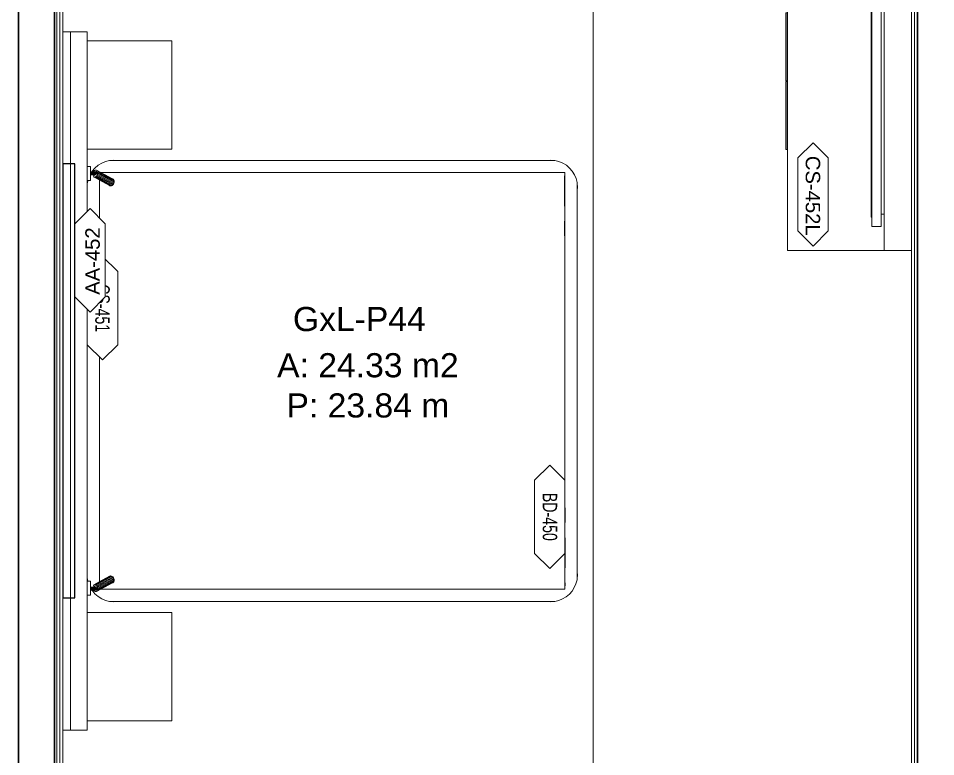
# Model space of a CAD drawing. Header units: centimetres. Extents: x 118932 to 154602, y -32682 to -23521.
# Drawn here: x 128269.2 to 128649.7, y -25759.6 to -25453.5 of the extents above; entities that cross this region are included whole.
import ezdxf
from ezdxf.enums import TextEntityAlignment as Align

# ---------------------------------------------------------------- set-up
doc = ezdxf.new("R2010")
doc.units = ezdxf.units.CM
doc.header["$LTSCALE"] = 50
doc.header["$MEASUREMENT"] = 0
doc.linetypes.add('HIDDEN', pattern=[0.375, 0.25, -0.125])
for name, color, linetype, lineweight, true_color in [('GEN_00_BL_Yazı', 7, 'Continuous', 0, 0x4f5250), ('GEN_00_BL_Ölçü Dış', 7, 'Continuous', 5, 0x766a5e), ('GEN_02_TF_Mobilya', 7, 'Continuous', 5, 0x745e3d), ('GEN_05_ML_Alçıpan_giydirme', 7, 'Continuous', 18, 0x7ebab5), ('KALACAK DUVARLAR', 7, 'Continuous', 30, 0x005387)]:
    doc.layers.add(name, color=color, linetype=linetype, lineweight=lineweight, true_color=true_color)
doc.layers.add('GEN_02_TF_Halı', color=7, linetype='Continuous', lineweight=5, true_color=0x903373, transparency=0.8)
doc.styles.add('ARIAL', font='arial.ttf')
doc.styles.add('Arial_6', font='arial.ttf', dxfattribs={"height": 59.5325})

# ---------------------------------------------------------------- blocks, each defined once
blk = doc.blocks.new('level -1 d blok duvarlar')
at = {"layer": 'GEN_05_ML_Alçıpan_giydirme', "elevation": 0}
for points in [[(-1040, -16.48), (-1118.06, -16.48), (-1118.06, -819.81), (-885.56, -819.81)], [(-1038.75, -16.52), (-1038.75, -17.73), (-1116.81, -17.73), (-1116.81, -818.56), (-885.56, -818.56)], [(-1037.5, -16.52), (-1037.5, -18.98), (-1115.56, -18.98), (-1115.56, -817.31), (-885.56, -817.31)], [(-761, -847.31), (-771.06, -847.31), (-771.06, -820.2), (-763.56, -820.2), (-763.51, -18.98), (-842.49, -18.98), (-842.49, -16.52)], [(-841.24, -16.52), (-841.24, -17.73), (-762.26, -17.73), (-762.31, -821.45), (-769.81, -821.45), (-769.81, -846.06), (-761, -846.06)], [(-840, -16.48), (-761.01, -16.48), (-761.06, -822.7), (-768.56, -822.7), (-768.56, -844.81), (-761, -844.81)]]:
    blk.add_lwpolyline(points, dxfattribs=at)
blk = doc.blocks.new('KALACAK DUVARLAR LEVEL -1 D BLOK')
at = {"layer": 'KALACAK DUVARLAR', "elevation": 0}
for points in [[(-490.94, 1352.41), (-475.94, 1352.41), (-475.94, 549.96), (-490.94, 549.96)], [(-117.94, 1352.39), (-102.94, 1352.39), (-102.94, 530.08), (-117.94, 530.08)]]:
    blk.add_lwpolyline(points, close=True, dxfattribs=at)
blk = doc.blocks.new('FFE-Tag')
at = {"color": 0}
blk.add_wipeout([(-8.76, 0), (-6.19, 2.57), (6.19, 2.57), (8.76, 0), (6.19, -2.57), (-6.19, -2.57)], dxfattribs=at).dxf.layer = 'GEN_00_BL_Yazı'
at = {"layer": 'GEN_00_BL_Yazı', "color": 0}
for p, q in [((-8.76, 0), (-6.19, 2.57)), ((6.19, 2.57), (-6.19, 2.57)), ((8.76, 0), (6.19, 2.57)), ((-8.76, 0), (-6.19, -2.57)), ((8.76, 0), (6.19, -2.57)), ((-6.19, -2.57), (6.19, -2.57))]:
    blk.add_line(p, q, dxfattribs=at)
blk = doc.blocks.new('CS-452L')
at = {"layer": 'GEN_00_BL_Yazı', "xscale": 2.448801272789173, "yscale": 2.448801272789173, "zscale": 2.448801272789173}
blk.add_blockref('FFE-Tag', (0, 0), dxfattribs=at)
at = {"layer": 'GEN_00_BL_Yazı', "insert": (-16, 2.92), "char_height": 6, "attachment_point": 1, "style": 'Arial_6'}
blk.add_mtext('CS-452L', dxfattribs=at)
blk = doc.blocks.new('*U753')
at = {"layer": 'GEN_02_TF_Mobilya'}
for points in [[(86.7, 396.2), (368.2, 396.2), (368.2, 390.4), (86.7, 390.4)], [(371.1, 396.2), (652.5, 396.2), (652.5, 390.4), (371.1, 390.4)], [(-497.5, -125), (1070.9, -125), (1070.9, -10.7), (-497.5, -10.7)], [(-356.8, -4.3), (-293.3, -4.3), (-293.3, -10.7), (-356.8, -10.7)]]:
    blk.add_lwpolyline(points, close=True, dxfattribs=at)
blk.add_lwpolyline([(-214.9, 313.1), (-1431, 313.1), (-1431, -125), (-497.5, -125), (-497.5, -10.7), (-90.5, -10.7)], dxfattribs=at)
at = {"layer": 'GEN_02_TF_Mobilya', "linetype": 'HIDDEN'}
blk.add_lwpolyline([(-90.5, -10.7), (-90.5, 313.1), (-214.9, 313.1)], dxfattribs=at)
at = {"layer": 'GEN_02_TF_Mobilya'}
blk.add_circle((-1361.1, -80.6), 26, dxfattribs=at)
at = {"xscale": -9.99999999999993, "yscale": 9.99999999999993, "zscale": 9.99999999999993, "rotation": 180}
blk.add_blockref('CS-452L', (839, 283.3, 0), dxfattribs=at)
at = {"layer": 'GEN_02_TF_Mobilya'}
blk.add_lwpolyline([(-214.9, 389.3), (1070.9, 389.3), (1070.9, -10.7), (-214.9, -10.7)], close=True, dxfattribs=at)
blk = doc.blocks.new('EQ-456_TV 50_12554900-TypeF')
at = {"layer": 'GEN_02_TF_Mobilya'}
for p, q in [((520.7, 0), (-406.4, 0)), ((-406.4, 0), (-406.4, -11.9)), ((520.7, -11.9), (520.7, 0)), ((-406.4, -11.9), (-457.2, -11.9)), ((-457.2, -11.9), (-457.2, -50)), ((-406.4, -11.9), (520.7, -11.9)), ((571.5, -11.9), (520.7, -11.9)), ((571.5, -50), (571.5, -11.9)), ((-457.2, -50), (-419.1, -50)), ((-419.1, -50), (-419.1, -53.175)), ((-419.1, -50), (533.4, -50)), ((-419.1, -53.175), (533.4, -53.175)), ((533.4, -53.175), (533.4, -50)), ((533.4, -50), (571.5, -50))]:
    blk.add_line(p, q, dxfattribs=at)
blk = doc.blocks.new('CS-450_1 Headboard Unit _ A-01 - CS-450_1 Headboard Unit _ A-01_3-14660314-TYPE A-01 - MODEL ROOM')
at = {"layer": 'GEN_02_TF_Mobilya'}
for p, q in [((947.5, -24.2), (947.5, -36.9)), ((947.5, -24.2), (947.5, -36.9)), ((947.5, -36.9), (1005.9, -36.9)), ((1005.9, -36.9), (947.5, -36.9)), ((969.6, -59.5), (969.6, -36.9)), ((969.6, -36.9), (969.6, -59.5)), ((969.8, -36.9), (969.8, -63.1)), ((969.8, -63.1), (969.8, -36.9)), ((970.4, -63.3), (970.4, -36.9)), ((970.4, -36.9), (970.4, -63.3)), ((971.3, -63.5), (971.3, -36.9)), ((971.3, -63.5), (971.3, -36.9)), ((972.6, -63.8), (972.6, -36.9)), ((972.6, -36.9), (972.6, -63.8)), ((974, -36.9), (974, -64.2)), ((974, -64.2), (974, -36.9)), ((975.6, -64.5), (975.6, -36.9)), ((975.6, -36.9), (975.6, -64.5)), ((977.1, -36.9), (977.1, -64.9)), ((977.1, -64.9), (977.1, -36.9)), ((978.6, -63.2), (978.6, -36.9)), ((978.6, -36.9), (978.6, -63.2)), ((979.8, -36.9), (979.8, -61.2)), ((979.8, -36.9), (979.8, -61.2)), ((980.8, -36.9), (980.8, -59.6)), ((980.8, -59.6), (980.8, -36.9)), ((981.4, -58.6), (981.4, -36.9)), ((981.4, -36.9), (981.4, -58.6)), ((981.6, -58.3), (981.6, -36.9)), ((981.6, -36.9), (981.6, -58.3)), ((1005.9, -36.9), (1005.9, -24.2)), ((1005.9, -36.9), (1005.9, -24.2)), ((963.4, -56.5), (962.9, -59.6)), ((963.4, -56.5), (962.9, -59.6)), ((962.9, -59.6), (963.4, -62.5)), ((962.9, -59.6), (963.4, -62.5)), ((964.8, -53.5), (963.4, -56.5)), ((964.8, -53.5), (963.4, -56.5)), ((999, -128.3), (963.4, -62.5)), ((999, -128.3), (963.4, -62.5)), ((964.8, -64.9), (963.4, -62.5)), ((963.4, -62.5), (964.8, -64.9)), ((967, -50.6), (964.8, -53.5)), ((967, -50.6), (964.8, -53.5)), ((964.8, -64.9), (967.1, -66.8)), ((964.8, -64.9), (1000.4, -130.7)), ((964.8, -64.9), (1000.4, -130.7)), ((964.8, -64.9), (967.1, -66.8)), ((967, -50.6), (969.6, -48.4)), ((969.6, -48.4), (967, -50.6)), ((1002.6, -132.6), (967.1, -66.8)), ((1002.6, -132.6), (967.1, -66.8)), ((970, -67.9), (967.1, -66.8)), ((967.1, -66.8), (970, -67.9)), ((967.6, -62.6), (969.3, -59.9)), ((967.6, -62.6), (969.3, -59.9)), ((977.5, -65), (967.6, -62.6)), ((977.5, -65), (967.6, -62.6)), ((969.6, -63.1), (969.6, -60)), ((969.6, -60), (969.6, -63.1)), ((970, -67.9), (1005.6, -133.7)), ((970, -67.9), (1005.6, -133.7)), ((973.5, -68.3), (970, -67.9)), ((970, -67.9), (973.5, -68.3)), ((977.1, -67.9), (973.5, -68.3)), ((977.1, -67.9), (973.5, -68.3)), ((1009, -134.1), (973.5, -68.3)), ((1009, -134.1), (973.5, -68.3)), ((980.8, -66.6), (977.1, -67.9)), ((980.8, -66.6), (977.1, -67.9)), ((1012.7, -133.6), (977.1, -67.9)), ((977.1, -67.9), (1012.7, -133.6)), ((986.9, -49.6), (977.5, -65)), ((977.5, -65), (986.9, -49.6)), ((980.8, -66.6), (984.2, -64.7)), ((984.2, -64.7), (980.8, -66.6)), ((980.8, -66.6), (1016.3, -132.4)), ((980.8, -66.6), (1016.3, -132.4)), ((981.6, -55.6), (982.3, -57.1)), ((982.3, -57.1), (981.6, -55.6)), ((987.1, -62.2), (984.2, -64.7)), ((984.2, -64.7), (987.1, -62.2)), ((1019.7, -130.5), (984.2, -64.7)), ((984.2, -64.7), (1019.7, -130.5)), ((986.9, -49.6), (990.8, -50.6)), ((990.8, -50.6), (986.9, -49.6)), ((987.1, -62.2), (989.4, -59.3)), ((989.4, -59.3), (987.1, -62.2)), ((987.1, -62.2), (1022.7, -128)), ((1022.7, -128), (987.1, -62.2)), ((990.8, -56.3), (989.4, -59.3)), ((990.8, -56.3), (989.4, -59.3)), ((1024.9, -125.1), (989.4, -59.3)), ((1024.9, -125.1), (989.4, -59.3)), ((991.3, -53.2), (990.8, -50.6)), ((990.8, -50.6), (1001.4, -70.2)), ((991.3, -53.2), (990.8, -50.6)), ((1001.4, -70.2), (990.8, -50.6)), ((990.8, -56.3), (991.3, -53.2)), ((991.3, -53.2), (990.8, -56.3)), ((990.8, -56.3), (1026.3, -122)), ((990.8, -56.3), (1026.3, -122)), ((1026.8, -119), (991.3, -53.2)), ((1026.8, -119), (991.3, -53.2)), ((1001.7, -70.7), (1001.4, -70.2)), ((1001.7, -70.7), (1001.4, -70.2)), ((1001.9, -71.1), (1001.7, -70.7)), ((1001.9, -71.1), (1001.7, -70.7)), ((1002, -71.2), (1001.9, -71.1)), ((1002, -71.2), (1001.9, -71.1)), ((1026.3, -116.1), (1002, -71.2)), ((1002, -71.2), (1026.3, -116.1)), ((999, -128.3), (1000.4, -130.7)), ((999, -128.3), (1000.4, -130.7)), ((999.3, -128.9), (999.9, -130.1)), ((999.9, -130.1), (999.3, -128.9)), ((999.9, -130.1), (1001.4, -132.5)), ((999.9, -130.1), (1001.4, -132.5)), ((1002.6, -132.6), (1000.4, -130.7)), ((1000.4, -130.7), (1002.6, -132.6)), ((1000.5, -131), (1001.4, -132.5)), ((1001.4, -132.5), (1000.5, -131)), ((1002.8, -132.9), (1000.5, -131)), ((1002.8, -132.9), (1000.5, -131)), ((1001.4, -132.5), (1003.6, -134.4)), ((1001.4, -132.5), (1003.6, -134.4)), ((1002.6, -132.6), (1005.6, -133.7)), ((1002.6, -132.6), (1005.6, -133.7)), ((1002.8, -132.9), (1003.6, -134.4)), ((1003.6, -134.4), (1002.8, -132.9)), ((1005.7, -134), (1002.8, -132.9)), ((1002.8, -132.9), (1005.7, -134)), ((1003.6, -134.4), (1006.6, -135.5)), ((1003.6, -134.4), (1006.6, -135.5)), ((1009, -134.1), (1005.6, -133.7)), ((1009, -134.1), (1005.6, -133.7)), ((1005.7, -134), (1006.6, -135.5)), ((1006.6, -135.5), (1005.7, -134)), ((1009.2, -134.4), (1005.7, -134)), ((1009.2, -134.4), (1005.7, -134)), ((1006.6, -135.5), (1010, -135.9)), ((1010, -135.9), (1006.6, -135.5)), ((1009, -134.1), (1012.7, -133.6)), ((1012.7, -133.6), (1009, -134.1)), ((1009.2, -134.4), (1012.8, -133.9)), ((1012.8, -133.9), (1009.2, -134.4)), ((1009.2, -134.4), (1010, -135.9)), ((1009.2, -134.4), (1010, -135.9)), ((1013.7, -135.5), (1010, -135.9)), ((1013.7, -135.5), (1010, -135.9)), ((1012.7, -133.6), (1016.3, -132.4)), ((1016.3, -132.4), (1012.7, -133.6)), ((1016.5, -132.7), (1012.8, -133.9)), ((1016.5, -132.7), (1012.8, -133.9)), ((1013.7, -135.5), (1012.8, -133.9)), ((1013.7, -135.5), (1012.8, -133.9)), ((1013.7, -135.5), (1017.3, -134.2)), ((1013.7, -135.5), (1017.3, -134.2)), ((1019.7, -130.5), (1016.3, -132.4)), ((1019.7, -130.5), (1016.3, -132.4)), ((1019.9, -130.8), (1016.5, -132.7)), ((1016.5, -132.7), (1019.9, -130.8)), ((1016.5, -132.7), (1017.3, -134.2)), ((1016.5, -132.7), (1017.3, -134.2)), ((1020.7, -132.3), (1017.3, -134.2)), ((1020.7, -132.3), (1017.3, -134.2)), ((1022.7, -128), (1019.7, -130.5)), ((1022.7, -128), (1019.7, -130.5)), ((1022.8, -128.3), (1019.9, -130.8)), ((1022.8, -128.3), (1019.9, -130.8)), ((1020.7, -132.3), (1019.9, -130.8)), ((1020.7, -132.3), (1019.9, -130.8)), ((1023.7, -129.8), (1020.7, -132.3)), ((1020.7, -132.3), (1023.7, -129.8)), ((1024.9, -125.1), (1022.7, -128)), ((1024.9, -125.1), (1022.7, -128)), ((1022.8, -128.3), (1025.1, -125.4)), ((1025.1, -125.4), (1022.8, -128.3)), ((1022.8, -128.3), (1023.7, -129.8)), ((1022.8, -128.3), (1023.7, -129.8)), ((1025.9, -126.9), (1023.7, -129.8)), ((1025.9, -126.9), (1023.7, -129.8)), ((1024.9, -125.1), (1026.3, -122)), ((1026.3, -122), (1024.9, -125.1)), ((1025.1, -125.4), (1026.5, -122.3)), ((1026.5, -122.3), (1025.1, -125.4)), ((1025.9, -126.9), (1025.1, -125.4)), ((1025.1, -125.4), (1025.9, -126.9)), ((1027.3, -123.9), (1025.9, -126.9)), ((1027.3, -123.9), (1025.9, -126.9)), ((1026.3, -116.1), (1026.8, -119)), ((1026.8, -119), (1026.3, -116.1)), ((1026.8, -119), (1026.3, -122)), ((1026.8, -119), (1026.3, -122)), ((1027, -119.3), (1026.5, -116.4)), ((1027.3, -117.9), (1026.5, -116.4)), ((1027.3, -117.9), (1026.5, -116.4)), ((1026.5, -116.4), (1027, -119.3)), ((1026.5, -122.3), (1027, -119.3)), ((1027, -119.3), (1026.5, -122.3)), ((1027.3, -123.9), (1026.5, -122.3)), ((1026.5, -122.3), (1027.3, -123.9)), ((1027.8, -120.8), (1027, -119.3)), ((1027, -119.3), (1027.8, -120.8)), ((1027.3, -117.9), (1027.8, -120.8)), ((1027.3, -117.9), (1027.8, -120.8)), ((1027.8, -120.8), (1027.3, -123.9)), ((1027.8, -120.8), (1027.3, -123.9))]:
    blk.add_line(p, q, dxfattribs=at)
blk = doc.blocks.new('CS-450_1 Headboard Unit _ A-01 - CS-450_1 Headboard Unit _ A-01_3-V386-TYPE A-01 - MODEL ROOM')
at = {"layer": 'GEN_02_TF_Mobilya'}
for p, q in [((947.5, -24.2), (947.5, -36.9)), ((947.5, -24.2), (947.5, -36.9)), ((947.5, -36.9), (1005.9, -36.9)), ((1005.9, -36.9), (947.5, -36.9)), ((969.6, -59.5), (969.6, -36.9)), ((969.6, -36.9), (969.6, -59.5)), ((969.8, -36.9), (969.8, -63.1)), ((969.8, -63.1), (969.8, -36.9)), ((970.4, -63.3), (970.4, -36.9)), ((970.4, -36.9), (970.4, -63.3)), ((971.3, -63.5), (971.3, -36.9)), ((971.3, -63.5), (971.3, -36.9)), ((972.6, -63.8), (972.6, -36.9)), ((972.6, -36.9), (972.6, -63.8)), ((974, -36.9), (974, -64.2)), ((974, -64.2), (974, -36.9)), ((975.6, -64.5), (975.6, -36.9)), ((975.6, -36.9), (975.6, -64.5)), ((977.1, -36.9), (977.1, -64.9)), ((977.1, -64.9), (977.1, -36.9)), ((978.6, -63.2), (978.6, -36.9)), ((978.6, -36.9), (978.6, -63.2)), ((979.8, -36.9), (979.8, -60.8)), ((979.8, -36.9), (979.8, -60.8)), ((980.8, -36.9), (980.8, -59.6)), ((980.8, -59.6), (980.8, -36.9)), ((981.4, -58.6), (981.4, -36.9)), ((981.4, -36.9), (981.4, -58.6)), ((981.6, -58.3), (981.6, -37.1)), ((981.6, -37.1), (981.6, -58.3)), ((1005.9, -36.9), (1005.9, -24.2)), ((1005.9, -36.9), (1005.9, -24.2)), ((963.4, -56.5), (962.9, -59.6)), ((963.4, -56.5), (962.9, -59.6)), ((962.9, -59.6), (963.4, -62.5)), ((962.9, -59.6), (963.4, -62.5)), ((964.8, -53.5), (963.4, -56.5)), ((964.8, -53.5), (963.4, -56.5)), ((999, -128.3), (963.4, -62.5)), ((999, -128.3), (963.4, -62.5)), ((964.8, -64.9), (963.4, -62.5)), ((963.4, -62.5), (964.8, -64.9)), ((967, -50.6), (964.8, -53.5)), ((967, -50.6), (964.8, -53.5)), ((964.8, -64.9), (967.1, -66.8)), ((964.8, -64.9), (1000.4, -130.7)), ((964.8, -64.9), (1000.4, -130.7)), ((964.8, -64.9), (967.1, -66.8)), ((967, -50.6), (969.6, -48.4)), ((969.6, -48.4), (967, -50.6)), ((1002.6, -132.6), (967.1, -66.8)), ((1002.6, -132.6), (967.1, -66.8)), ((970, -67.9), (967.1, -66.8)), ((967.1, -66.8), (970, -67.9)), ((967.6, -62.6), (969.3, -59.9)), ((967.6, -62.6), (969.3, -59.9)), ((977.5, -65), (967.6, -62.6)), ((977.5, -65), (967.6, -62.6)), ((969.6, -63.1), (969.6, -60)), ((969.6, -60), (969.6, -63.1)), ((970, -67.9), (973.5, -68.3)), ((970, -67.9), (1005.6, -133.7)), ((970, -67.9), (1005.6, -133.7)), ((973.5, -68.3), (970, -67.9)), ((977.1, -67.9), (973.5, -68.3)), ((977.1, -67.9), (973.5, -68.3)), ((1009, -134.1), (973.5, -68.3)), ((1009, -134.1), (973.5, -68.3)), ((980.8, -66.6), (977.1, -67.9)), ((980.8, -66.6), (977.1, -67.9)), ((1012.7, -133.6), (977.1, -67.9)), ((977.1, -67.9), (1012.7, -133.6)), ((986.9, -49.6), (977.5, -65)), ((977.5, -65), (986.9, -49.6)), ((980.8, -66.6), (984.2, -64.7)), ((984.2, -64.7), (980.8, -66.6)), ((980.8, -66.6), (1016.3, -132.4)), ((980.8, -66.6), (1016.3, -132.4)), ((981.6, -55.6), (982.3, -57.1)), ((982.3, -57.1), (981.6, -55.6)), ((984.2, -64.7), (987.1, -62.2)), ((987.1, -62.2), (984.2, -64.7)), ((984.2, -64.7), (1019.7, -130.5)), ((1019.7, -130.5), (984.2, -64.7)), ((986.9, -49.6), (990.8, -50.6)), ((990.8, -50.6), (986.9, -49.6)), ((987.1, -62.2), (989.4, -59.3)), ((989.4, -59.3), (987.1, -62.2)), ((1022.7, -128), (987.1, -62.2)), ((987.1, -62.2), (1022.7, -128)), ((990.8, -56.3), (989.4, -59.3)), ((990.8, -56.3), (989.4, -59.3)), ((1024.9, -125.1), (989.4, -59.3)), ((1024.9, -125.1), (989.4, -59.3)), ((991.3, -53.2), (990.8, -50.6)), ((1001.4, -70.2), (990.8, -50.6)), ((991.3, -53.2), (990.8, -50.6)), ((990.8, -50.6), (1001.4, -70.2)), ((990.8, -56.3), (991.3, -53.2)), ((991.3, -53.2), (990.8, -56.3)), ((990.8, -56.3), (1026.3, -122)), ((990.8, -56.3), (1026.3, -122)), ((1026.8, -119), (991.3, -53.2)), ((1026.8, -119), (991.3, -53.2)), ((1001.7, -70.7), (1001.4, -70.2)), ((1001.7, -70.7), (1001.4, -70.2)), ((1001.9, -71.1), (1001.7, -70.7)), ((1001.9, -71.1), (1001.7, -70.7)), ((1002, -71.2), (1001.9, -71.1)), ((1002, -71.2), (1001.9, -71.1)), ((1026.3, -116.1), (1002, -71.2)), ((1002, -71.2), (1026.3, -116.1)), ((999, -128.3), (1000.4, -130.7)), ((999, -128.3), (1000.4, -130.7)), ((999.1, -128.6), (999.9, -130)), ((999.9, -130), (999.1, -128.6)), ((999.9, -130.1), (1001.4, -132.5)), ((999.9, -130.1), (1001.4, -132.5)), ((1002.6, -132.6), (1000.4, -130.7)), ((1000.4, -130.7), (1002.6, -132.6)), ((1002.8, -132.9), (1000.5, -131)), ((1000.5, -131), (1001.4, -132.5)), ((1001.4, -132.5), (1000.5, -131)), ((1002.8, -132.9), (1000.5, -131)), ((1001.4, -132.5), (1003.6, -134.4)), ((1001.4, -132.5), (1003.6, -134.4)), ((1002.6, -132.6), (1005.6, -133.7)), ((1002.6, -132.6), (1005.6, -133.7)), ((1002.8, -132.9), (1005.7, -134)), ((1002.8, -132.9), (1003.6, -134.4)), ((1003.6, -134.4), (1002.8, -132.9)), ((1005.7, -134), (1002.8, -132.9)), ((1003.6, -134.4), (1006.6, -135.5)), ((1003.6, -134.4), (1006.6, -135.5)), ((1009, -134.1), (1005.6, -133.7)), ((1009, -134.1), (1005.6, -133.7)), ((1009.2, -134.4), (1005.7, -134)), ((1005.7, -134), (1006.6, -135.5)), ((1006.6, -135.5), (1005.7, -134)), ((1009.2, -134.4), (1005.7, -134)), ((1010, -135.9), (1006.6, -135.5)), ((1006.6, -135.5), (1010, -135.9)), ((1009, -134.1), (1012.7, -133.6)), ((1012.7, -133.6), (1009, -134.1)), ((1012.8, -133.9), (1009.2, -134.4)), ((1009.2, -134.4), (1012.8, -133.9)), ((1009.2, -134.4), (1010, -135.9)), ((1009.2, -134.4), (1010, -135.9)), ((1013.7, -135.5), (1010, -135.9)), ((1013.7, -135.5), (1010, -135.9)), ((1012.7, -133.6), (1016.3, -132.4)), ((1016.3, -132.4), (1012.7, -133.6)), ((1016.5, -132.7), (1012.8, -133.9)), ((1016.5, -132.7), (1012.8, -133.9)), ((1013.7, -135.5), (1012.8, -133.9)), ((1013.7, -135.5), (1012.8, -133.9)), ((1013.7, -135.5), (1017.3, -134.2)), ((1013.7, -135.5), (1017.3, -134.2)), ((1019.7, -130.5), (1016.3, -132.4)), ((1019.7, -130.5), (1016.3, -132.4)), ((1019.9, -130.8), (1016.5, -132.7)), ((1016.5, -132.7), (1019.9, -130.8)), ((1016.5, -132.7), (1017.3, -134.2)), ((1016.5, -132.7), (1017.3, -134.2)), ((1020.7, -132.3), (1017.3, -134.2)), ((1020.7, -132.3), (1017.3, -134.2)), ((1022.7, -128), (1019.7, -130.5)), ((1022.7, -128), (1019.7, -130.5)), ((1022.8, -128.3), (1019.9, -130.8)), ((1022.8, -128.3), (1019.9, -130.8)), ((1020.7, -132.3), (1019.9, -130.8)), ((1020.7, -132.3), (1019.9, -130.8)), ((1023.7, -129.8), (1020.7, -132.3)), ((1020.7, -132.3), (1023.7, -129.8)), ((1024.9, -125.1), (1022.7, -128)), ((1024.9, -125.1), (1022.7, -128)), ((1025.1, -125.4), (1022.8, -128.3)), ((1022.8, -128.3), (1025.1, -125.4)), ((1022.8, -128.3), (1023.7, -129.8)), ((1022.8, -128.3), (1023.7, -129.8)), ((1025.9, -126.9), (1023.7, -129.8)), ((1025.9, -126.9), (1023.7, -129.8)), ((1024.9, -125.1), (1026.3, -122)), ((1026.3, -122), (1024.9, -125.1)), ((1026.5, -122.3), (1025.1, -125.4)), ((1025.1, -125.4), (1026.5, -122.3)), ((1025.9, -126.9), (1025.1, -125.4)), ((1025.1, -125.4), (1025.9, -126.9)), ((1027.3, -123.9), (1025.9, -126.9)), ((1027.3, -123.9), (1025.9, -126.9)), ((1026.8, -119), (1026.3, -116.1)), ((1026.3, -116.1), (1026.8, -119)), ((1026.8, -119), (1026.3, -122)), ((1026.8, -119), (1026.3, -122)), ((1026.5, -116.4), (1027, -119.3)), ((1027, -119.3), (1026.5, -116.4)), ((1027.3, -117.9), (1026.5, -116.4)), ((1027.3, -117.9), (1026.5, -116.4)), ((1027, -119.3), (1026.5, -122.3)), ((1026.5, -122.3), (1027, -119.3)), ((1027.3, -123.9), (1026.5, -122.3)), ((1026.5, -122.3), (1027.3, -123.9)), ((1027.8, -120.8), (1027, -119.3)), ((1027, -119.3), (1027.8, -120.8)), ((1027.3, -117.9), (1027.8, -120.8)), ((1027.3, -117.9), (1027.8, -120.8)), ((1027.8, -120.8), (1027.3, -123.9)), ((1027.8, -120.8), (1027.3, -123.9))]:
    blk.add_line(p, q, dxfattribs=at)
blk = doc.blocks.new('CS-451_290x120x214_HeadboardUnit_Bed')
at = {"layer": 'GEN_02_TF_Mobilya'}
for p, q in [((144.78, -3.18), (-144.78, -3.18)), ((144.78, -3.18), (-144.78, -3.18)), ((-144.78, -10.16), (144.78, -10.16)), ((-144.78, -10.16), (144.78, -10.16)), ((-140.97, -10.16), (-140.97, -45.16)), ((-82.75, -10.34), (-83.06, -10.42)), ((-83.06, -10.42), (-82.75, -10.34)), ((-82.2, -10.2), (-82.75, -10.34)), ((-82.75, -10.34), (-82.2, -10.2)), ((-81.71, -10.16), (-82.2, -10.2)), ((-82.2, -10.2), (-81.71, -10.16)), ((82.2, -10.2), (81.71, -10.16)), ((81.71, -10.16), (82.2, -10.2)), ((82.2, -10.2), (83.06, -10.42)), ((82.2, -10.2), (83.06, -10.42)), ((96.04, -45.16), (96.04, -10.16)), ((140.97, -10.16), (140.97, -45.16)), ((-89.39, -14.65), (-90.3, -16.13)), ((-89.39, -14.65), (-90.3, -16.13)), ((-88.27, -13.34), (-89.39, -14.65)), ((-88.27, -13.34), (-89.39, -14.65)), ((-86.95, -12.21), (-88.27, -13.34)), ((-88.27, -13.34), (-86.95, -12.21)), ((-86.69, -12.05), (-86.95, -12.21)), ((-86.95, -12.21), (-86.69, -12.05)), ((86.69, -12.05), (86.95, -12.21)), ((86.69, -12.05), (86.95, -12.21)), ((86.95, -12.21), (87.24, -12.46)), ((86.95, -12.21), (87.24, -12.46)), ((87.24, -12.46), (88.26, -13.34)), ((87.24, -12.46), (88.26, -13.34)), ((88.26, -13.34), (89.39, -14.65)), ((89.39, -14.65), (88.26, -13.34)), ((89.39, -14.65), (90.3, -16.13)), ((90.3, -16.13), (89.39, -14.65)), ((-90.98, -17.72), (-91.4, -19.4)), ((-90.98, -17.72), (-91.4, -19.4)), ((-90.3, -16.13), (-90.98, -17.72)), ((-90.3, -16.13), (-90.98, -17.72)), ((-86.36, -208.28), (-86.36, -15.74)), ((-86.36, -208.28), (-86.36, -15.74)), ((-82.79, -15.24), (-83.25, -15.24)), ((-82.79, -15.24), (-83.25, -15.24)), ((83.25, -15.24), (-82.79, -15.24)), ((83.25, -15.24), (-82.79, -15.24)), ((86.36, -15.77), (86.36, -208.28)), ((90.3, -16.13), (90.98, -17.72)), ((90.98, -17.72), (90.3, -16.13)), ((90.98, -17.72), (91.4, -19.4)), ((91.4, -19.4), (90.98, -17.72)), ((-91.55, -21.13), (-91.44, -19.89)), ((-91.44, -22.86), (-91.55, -21.13)), ((-91.4, -19.4), (-91.44, -19.89)), ((-91.4, -19.4), (-91.44, -19.89)), ((-91.44, -19.89), (-91.44, -22.86)), ((-91.44, -19.89), (-91.44, -22.86)), ((-91.44, -22.86), (-91.44, -19.89)), ((91.4, -19.4), (91.44, -19.89)), ((91.44, -19.89), (91.4, -19.4)), ((91.44, -19.89), (91.44, -22.86)), ((91.44, -22.86), (91.44, -19.89)), ((91.44, -19.89), (91.55, -21.13)), ((91.44, -19.89), (91.44, -22.86)), ((91.44, -22.86), (91.55, -21.13)), ((-91.44, -22.86), (-91.44, -200.66)), ((-91.44, -22.86), (-91.44, -200.66)), ((91.44, -200.66), (91.44, -22.86)), ((91.44, -22.86), (91.44, -200.66)), ((-96.04, -45.16), (-140.97, -45.16)), ((96.04, -45.16), (140.97, -45.16)), ((86.36, -77.86), (86.36, -114.55)), ((-91.55, -202.39), (-91.44, -200.66)), ((-91.44, -203.63), (-91.44, -200.66)), ((-91.44, -200.66), (-91.44, -203.63)), ((-91.44, -203.63), (-91.44, -200.66)), ((91.44, -203.99), (91.44, -200.66)), ((91.44, -200.66), (91.44, -203.99)), ((91.44, -203.99), (91.44, -200.66)), ((91.44, -200.66), (91.57, -202.37)), ((-91.44, -203.63), (-91.55, -202.39)), ((-91.44, -203.63), (-91.4, -204.12)), ((-91.44, -203.63), (-91.4, -204.12)), ((-91.4, -204.12), (-90.98, -205.8)), ((-91.4, -204.12), (-90.98, -205.8)), ((91.43, -204.08), (91.04, -205.75)), ((91.04, -205.75), (91.43, -204.08)), ((91.44, -203.99), (91.43, -204.08)), ((91.43, -204.08), (91.44, -203.99)), ((91.44, -203.99), (91.57, -202.37)), ((-90.98, -205.8), (-90.3, -207.39)), ((-90.98, -205.8), (-90.3, -207.39)), ((-90.3, -207.39), (-89.39, -208.87)), ((-90.3, -207.39), (-89.39, -208.87)), ((-89.39, -208.87), (-88.27, -210.18)), ((-89.39, -208.87), (-88.27, -210.18)), ((-86.36, -208.28), (86.36, -208.28)), ((89.5, -208.8), (88.4, -210.12)), ((88.4, -210.12), (89.5, -208.8)), ((90.39, -207.33), (89.5, -208.8)), ((89.5, -208.8), (90.39, -207.33)), ((91.04, -205.75), (90.39, -207.33)), ((90.39, -207.33), (91.04, -205.75)), ((-88.27, -210.18), (-86.95, -211.31)), ((-86.95, -211.31), (-88.27, -210.18)), ((-86.95, -211.31), (-85.47, -212.22)), ((-85.47, -212.22), (-86.95, -211.31)), ((-85.47, -212.22), (-83.88, -212.9)), ((-83.88, -212.9), (-85.47, -212.22)), ((-83.88, -212.9), (-82.2, -213.32)), ((-82.2, -213.32), (-83.88, -212.9)), ((84.09, -212.85), (82.43, -213.28)), ((84.09, -212.85), (82.43, -213.28)), ((85.66, -212.16), (84.09, -212.85)), ((85.66, -212.16), (84.09, -212.85)), ((87.11, -211.25), (85.66, -212.16)), ((87.11, -211.25), (85.66, -212.16)), ((88.4, -210.12), (87.11, -211.25)), ((88.4, -210.12), (87.11, -211.25)), ((-82.2, -213.32), (-81.71, -213.36)), ((-81.71, -213.36), (-82.2, -213.32)), ((-78.74, -213.36), (-81.71, -213.36)), ((-81.71, -213.36), (-78.74, -213.36)), ((-80.47, -213.47), (-81.71, -213.36)), ((-81.71, -213.36), (-78.74, -213.36)), ((-80.47, -213.47), (-78.74, -213.36)), ((79.01, -213.36), (-78.74, -213.36)), ((79.01, -213.36), (-78.74, -213.36)), ((81.63, -213.36), (79.01, -213.36)), ((81.63, -213.36), (79.01, -213.36)), ((80.72, -213.45), (79.01, -213.36)), ((79.01, -213.36), (81.63, -213.36)), ((80.72, -213.45), (81.63, -213.36)), ((82.43, -213.28), (81.63, -213.36)), ((82.43, -213.28), (81.63, -213.36))]:
    blk.add_line(p, q, dxfattribs=at)
at = {"layer": 'GEN_02_TF_Mobilya', "linetype": 'HIDDEN'}
blk.add_line((-85, -208.14), (85, -208.34), dxfattribs=at)
at = {"layer": 'GEN_02_TF_Mobilya'}
for points in [[(-144.78, 0), (-144.78, -3.18), (-144.78, -3.18), (-144.78, -10.16), (-144.78, -3.18), (-144.78, -3.18), (-144.78, 0), (144.78, 0), (144.78, -10.16)], [(-140.97, -10.16), (-140.97, -45.16), (-96.04, -45.16), (-96.04, -10.16)], [(140.97, -10.16), (140.97, -45.16), (96.04, -45.16), (96.04, -10.16)]]:
    blk.add_lwpolyline(points, dxfattribs=at)
at = {"extrusion": (0, 0, -1), "xscale": -0.1000000000000001, "yscale": 0.1000000000000001, "zscale": -0.1000000000000001}
blk.add_blockref('CS-450_1 Headboard Unit _ A-01 - CS-450_1 Headboard Unit _ A-01_3-V386-TYPE A-01 - MODEL ROOM', (183.65, -7.74), dxfattribs=at)
at = {"xscale": -0.1, "yscale": 0.1, "zscale": 0.1}
blk.add_blockref('CS-450_1 Headboard Unit _ A-01 - CS-450_1 Headboard Unit _ A-01_3-14660314-TYPE A-01 - MODEL ROOM', (183.65, -7.74), dxfattribs=at)
at = {"layer": 'GEN_00_BL_Yazı', "xscale": -2.448801272789174, "yscale": 2.448801272789174, "zscale": 2.448801272789174, "rotation": 180}
for p in [(-30.15, -16.46), (56.36, -201.98)]:
    blk.add_blockref('FFE-Tag', p, dxfattribs=at)
at = {"layer": 'GEN_00_BL_Yazı', "style": 'Arial_6', "width": 0.7}
for tag, p in [('KOD_1', (-30.15, -16.46)), ('KOD', (56.36, -201.98))]:
    blk.add_attdef(tag, text='', height=6, dxfattribs=at).set_placement(p, align=Align.MIDDLE_CENTER)
blk = doc.blocks.new('AA-452')
at = {"layer": 'GEN_00_BL_Yazı', "xscale": 2.448801272789174, "yscale": 2.448801272789174, "zscale": 2.448801272789174}
blk.add_blockref('FFE-Tag', (50, 0), dxfattribs=at)
blk.add_lwpolyline([(-90, 6.3), (90, 6.3), (90, 11.3), (-90, 11.3)], close=True)
at = {"layer": 'GEN_00_BL_Yazı', "insert": (49.68, -1.08), "char_height": 6, "attachment_point": 5, "style": 'Arial_6'}
blk.add_mtext('AA-452', dxfattribs=at)
blk = doc.blocks.new('PPBamako_Level-1_TefrisOda')
at = {"layer": 'GEN_02_TF_Halı'}
blk.add_lwpolyline([(-903.05, -556.29), (-1123.05, -556.29), (-1123.05, -56.29), (-903.05, -56.29)], close=True, dxfattribs=at)
at = {"xscale": -0.1000000000000013, "yscale": 0.1000000000000013, "zscale": 0.1, "rotation": 90}
blk.add_blockref('*U753', (-783.5, -207.57), dxfattribs=at)
at = {"xscale": 0.1000000000000001, "yscale": 0.1000000000000001, "zscale": 0.1000000000000001, "rotation": 270}
blk.add_blockref('EQ-456_TV 50_12554900-TypeF', (-782.43, -247.62), dxfattribs=at)
ref = blk.add_blockref('CS-451_290x120x214_HeadboardUnit_Bed', (-1123.05, -368.78), dxfattribs=dict(xscale=-1.000000000000002, rotation=90))
ref.add_attrib('KOD_1', 'CS-451', dxfattribs={"layer": 'GEN_00_BL_Yazı', "height": 6, "rotation": 270, "style": 'Arial_6', "width": 0.7}).set_placement((-1106.59, -338.63), align=Align.MIDDLE_CENTER)
ref.add_attrib('KOD', 'BD-450', dxfattribs={"layer": 'GEN_00_BL_Yazı', "height": 6, "rotation": 270, "style": 'Arial_6', "width": 0.7}).set_placement((-920.99, -425.14), align=Align.MIDDLE_CENTER)
at = {"color": 5, "lineweight": 30, "rotation": 90}
blk.add_blockref('AA-452', (-1111.75, -368.78), dxfattribs=at)
blk = doc.blocks.new('tefrıslı mahal level -1 b blok')
at = {"layer": 'GEN_00_BL_Yazı', "char_height": 10, "attachment_point": 2, "style": 'ARIAL'}
for s, insert in [('GxL-P44', (228.8, 4239.28, 0)), ('\\pxqc; \\PA: 24.33 m2\\PP: 23.84 m', (232.34, 4236.8, 0))]:
    blk.add_mtext(s, dxfattribs=dict(at, insert=insert))

msp = doc.modelspace()

# ---------------------------------------------------------------- block references
msp.add_blockref('KALACAK DUVARLAR LEVEL -1 D BLOK', (128760.11, -26621.94))
at = {"color": 254, "true_color": 0xddb3d4}
msp.add_blockref('level -1 d blok duvarlar', (129403.17, -25247.06, 0), dxfattribs=at)

# ---------------------------------------------------------------- next in the draw order: block references
msp.add_blockref('PPBamako_Level-1_TefrisOda', (129410.67, -25234.99, 0))

# ---------------------------------------------------------------- next in the draw order: block references
at = {"layer": 'GEN_00_BL_Ölçü Dış'}
msp.add_blockref('tefrıslı mahal level -1 b blok', (128181.82, -29812.4), dxfattribs=at)

doc.saveas('drawing.dxf')
